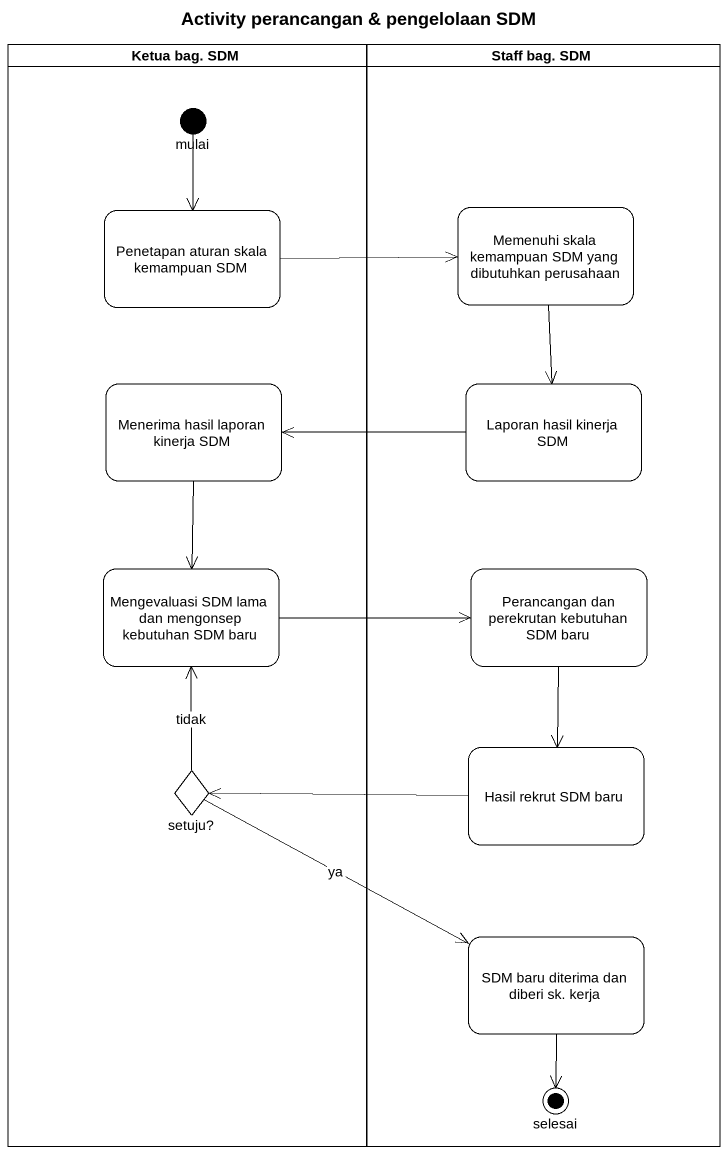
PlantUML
@startuml
title Activity perancangan & pengelolaan SDM
hide empty description
state "Ketua bag. SDM" as Ketua_bag_SDM <<partition>> {
  state mulai <<start>>
  state "Penetapan aturan skala kemampuan SDM" as Penetapan_aturan_skala
  state "Menerima hasil laporan kinerja SDM" as Menerima_hasil_laporan
  state "Mengevaluasi SDM lama dan mengonsep kebutuhan SDM baru" as Mengevaluasi_SDM_lama_dan
  state "setuju?" as setuju <<choice>>
}
state "Staff bag. SDM" as Staff_bag_SDM <<partition>> {
  state "Memenuhi skala kemampuan SDM yang dibutuhkan perusahaan" as Memenuhi_skala_kemampuan
  state "Laporan hasil kinerja SDM" as Laporan_hasil_kinerja_SDM
  state "Perancangan dan perekrutan kebutuhan SDM baru" as Perancangan_dan_perekrutan
  state "Hasil rekrut SDM baru" as Hasil_rekrut_SDM_baru
  state "SDM baru diterima dan diberi sk. kerja" as SDM_baru_diterima_dan
  state selesai <<end>>
}
mulai --> Penetapan_aturan_skala
Penetapan_aturan_skala -right-> Memenuhi_skala_kemampuan
Memenuhi_skala_kemampuan --> Laporan_hasil_kinerja_SDM
Menerima_hasil_laporan --> Mengevaluasi_SDM_lama_dan
Laporan_hasil_kinerja_SDM -left-> Menerima_hasil_laporan
Mengevaluasi_SDM_lama_dan -right-> Perancangan_dan_perekrutan
Perancangan_dan_perekrutan --> Hasil_rekrut_SDM_baru
setuju -up-> Mengevaluasi_SDM_lama_dan : tidak
setuju -right-> SDM_baru_diterima_dan : ya
Hasil_rekrut_SDM_baru -left-> setuju
SDM_baru_diterima_dan --> selesai
@enduml
